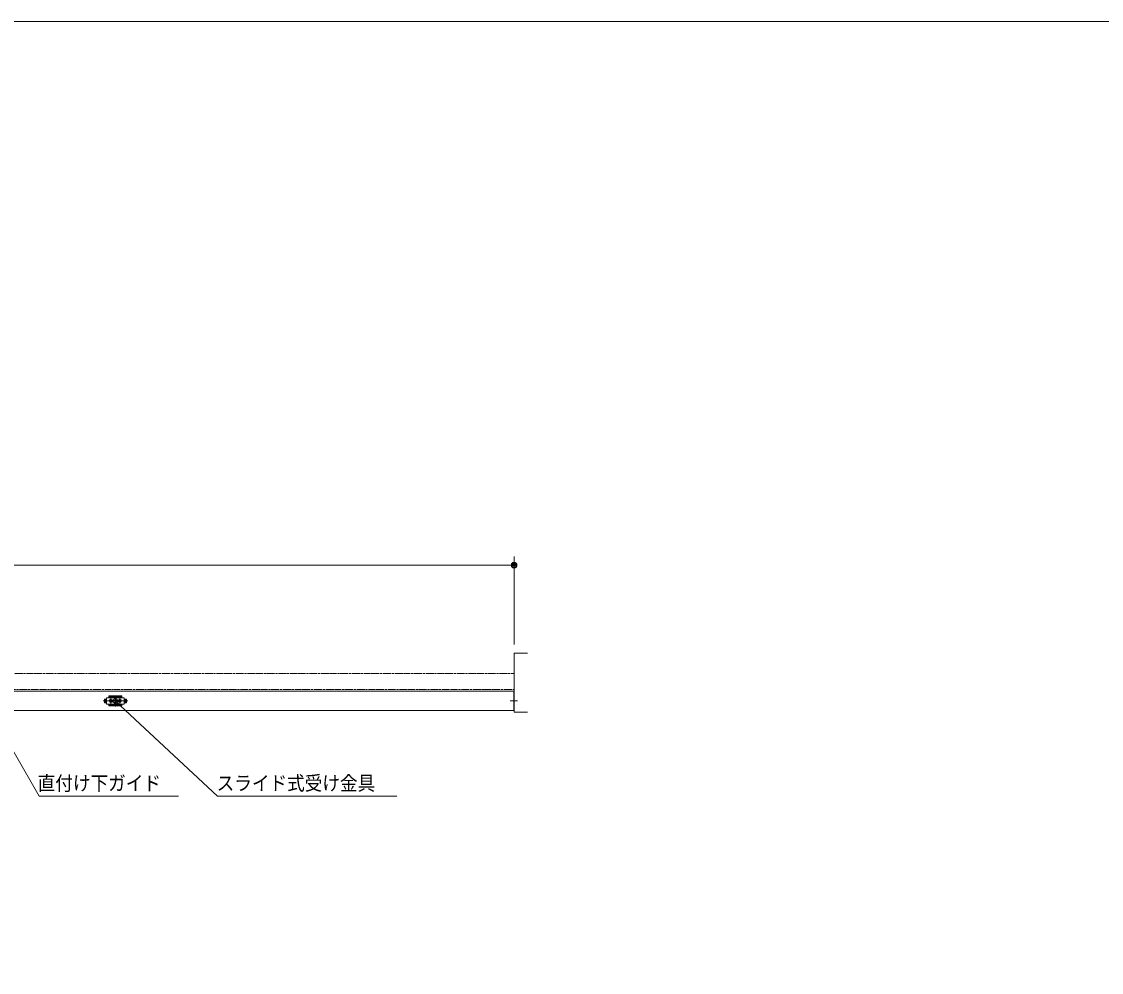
# Model space of a CAD drawing. Units: millimetres, scale not verified. Extents: x -6062 to 6062, y -3045 to 3045.
# Drawn here: x -3221 to -771, y 612 to 2770 of the extents above; entities that cross this region are included whole.
import ezdxf
from ezdxf.enums import TextEntityAlignment as Align

# ---------------------------------------------------------------- set-up
doc = ezdxf.new("R2010")
doc.units = ezdxf.units.MM
doc.header["$LTSCALE"] = 20
doc.linetypes.add('DOUBLE_CHAIN1', pattern=[8.8, 5, -1, 0.6, -0.6, 0.6, -1])
for name, color, linetype, lineweight in [('0-0_3一般', 7, 'Continuous', 9), ('0-1_2寸法-1', 7, 'Continuous', 9), ('0-2_0', 7, 'Continuous', 9), ('0-3_2寸法-3', 7, 'Continuous', 9), ('0-5_1図面枠', 7, 'Continuous', 9)]:
    doc.layers.add(name, color=color, linetype=linetype, lineweight=lineweight)
doc.styles.add('ＭＳ ゴシック', font='')
doc.styles.get('ＭＳ ゴシック').set_extended_font_data('MS Gothic')

# ---------------------------------------------------------------- blocks, each defined once
blk = doc.blocks.new('_Dot')
at = {"layer": '0-2_0'}
for p, q in [((-10, 0), (-20, 0)), ((9.78, 2), (-9.78, 2)), ((7.99, 6), (-7.99, 6)), ((9.16, -3.98), (-9.16, -3.98)), ((6, -7.98), (-6, -7.98))]:
    blk.add_line(p, q, dxfattribs=at)
for points in [[(10, 0), (9.92, 1.25), (9.69, 2.49), (9.3, 3.68), (8.76, 4.82), (8.09, 5.88), (7.29, 6.85), (6.37, 7.71), (5.36, 8.44), (4.26, 9.05), (3.09, 9.51), (1.87, 9.82), (0.63, 9.98), (-0.63, 9.98), (-1.87, 9.82), (-3.09, 9.51), (-4.26, 9.05), (-5.36, 8.44), (-6.37, 7.71), (-7.29, 6.85), (-8.09, 5.88), (-8.76, 4.82), (-9.3, 3.68), (-9.69, 2.49), (-9.92, 1.25), (-10, 0), (0, 0)], [(-10, 0), (-9.92, -1.25), (-9.69, -2.49), (-9.3, -3.68), (-8.76, -4.82), (-8.09, -5.88), (-7.29, -6.85), (-6.37, -7.71), (-5.36, -8.44), (-4.26, -9.05), (-3.09, -9.51), (-1.87, -9.82), (-0.63, -9.98), (0.63, -9.98), (1.87, -9.82), (3.09, -9.51), (4.26, -9.05), (5.36, -8.44), (6.37, -7.71), (7.29, -6.85), (8.09, -5.88), (8.76, -4.82), (9.3, -3.68), (9.69, -2.49), (9.92, -1.25), (10, 0), (0, 0)]]:
    blk.add_lwpolyline(points, close=True, dxfattribs=at)
blk = doc.blocks.new('グループ-39')
at = {"layer": '0-0_3一般'}
for points in [[(-54600, 24040), (-54000, 24040), (-54000, 26720), (-54600, 26720)], [(-5720, 26720), (-6320, 26720), (-6320, 24040), (-5720, 24040)]]:
    blk.add_lwpolyline(points, dxfattribs=at)
blk = doc.blocks.new('グループ-40')
at = {"layer": '0-0_3一般'}
for p, q in [((-23868.3, 24556.9), (-24966.3, 24556.9)), ((-24956.9, 24556.9), (-23858.9, 24556.9)), ((-24820, 24641.9), (-24918, 24641.9)), ((-24918, 24641.9), (-24918, 24471.9)), ((-24918, 24481.9), (-24918, 24631.9)), ((-24820, 24641.9), (-24908, 24641.9)), ((-24894, 24471.9), (-24894, 24641.9)), ((-24848, 24471.9), (-24848, 24641.9)), ((-24844, 24641.9), (-24844, 24471.9)), ((-24820, 24696.9), (-24820, 24416.9)), ((-24820, 24696.9), (-24730, 24696.9)), ((-24820, 24676.9), (-24800, 24696.9)), ((-24820, 24686.9), (-24820, 24641.9)), ((-24820, 24641.9), (-24820, 24471.9)), ((-24030, 24696.9), (-24810, 24696.9)), ((-24497, 24556.9), (-24745, 24556.9)), ((-24555, 24556.9), (-24725, 24556.9)), ((-24720, 24766.1), (-24720, 24776.7)), ((-24720, 24756.1), (-24720, 24766.1)), ((-24720, 24706.9), (-24720, 24756.1)), ((-24720, 24733.9), (-24120, 24733.9)), ((-24710, 24786.7), (-24130, 24786.7)), ((-24710, 24766.1), (-24130, 24766.1)), ((-24576, 24556.9), (-24664, 24556.9)), ((-24636.7, 24562.9), (-24639.8, 24562.9)), ((-24636.7, 24550.9), (-24639.8, 24550.8)), ((-24620, 24433.9), (-24620, 24678.3)), ((-24620, 24661.9), (-24620, 24451.9)), ((-24620, 24512.9), (-24620, 24600.9)), ((-24603.3, 24562.9), (-24600.2, 24562.9)), ((-24603.3, 24550.9), (-24600.2, 24550.8)), ((-24535, 24556.9), (-24555, 24556.9)), ((-24515, 24556.9), (-24535, 24556.9)), ((-24420, 24805.4), (-24420, 24309.2)), ((-24420, 24714.2), (-24420, 24393.1)), ((-24097, 24556.9), (-24345, 24556.9)), ((-24155, 24556.9), (-24325, 24556.9)), ((-24176, 24556.9), (-24264, 24556.9)), ((-24260.1, 24565.5), (-24240.5, 24566.6)), ((-24239.8, 24562.9), (-24260.1, 24565.5)), ((-24239.8, 24550.8), (-24260.1, 24548.3)), ((-24260.1, 24548.3), (-24240.5, 24547.2)), ((-24240.5, 24566.6), (-24233.2, 24570)), ((-24236.7, 24562.9), (-24240.5, 24566.6)), ((-24236.7, 24550.9), (-24240.5, 24547.2)), ((-24240.5, 24547.2), (-24233.2, 24543.7)), ((-24236.7, 24562.9), (-24239.8, 24562.9)), ((-24236.7, 24550.9), (-24239.8, 24550.8)), ((-24229.4, 24566.3), (-24236.7, 24562.9)), ((-24229.4, 24547.5), (-24236.7, 24550.9)), ((-24229.7, 24577.4), (-24233.2, 24570)), ((-24233.2, 24570), (-24229.4, 24566.3)), ((-24233.2, 24543.7), (-24229.4, 24547.5)), ((-24229.7, 24536.4), (-24233.2, 24543.7)), ((-24228.6, 24597.1), (-24229.7, 24577.4)), ((-24226, 24573.6), (-24229.7, 24577.4)), ((-24226, 24540.1), (-24229.7, 24536.4)), ((-24228.6, 24516.7), (-24229.7, 24536.4)), ((-24229.4, 24566.3), (-24226, 24573.6)), ((-24229.4, 24547.5), (-24226, 24540.1)), ((-24226.1, 24576.7), (-24228.6, 24597.1)), ((-24226.1, 24537.1), (-24228.6, 24516.7)), ((-24226, 24573.6), (-24226.1, 24576.7)), ((-24226, 24540.1), (-24226.1, 24537.1)), ((-24220, 24433.9), (-24220, 24678.3)), ((-24220, 24661.9), (-24220, 24451.9)), ((-24220, 24633.4), (-24220, 24481.5)), ((-24220, 24512.9), (-24220, 24600.9)), ((-24214, 24573.6), (-24210.3, 24577.4)), ((-24214, 24573.6), (-24213.9, 24576.7)), ((-24210.6, 24566.3), (-24214, 24573.6)), ((-24210.6, 24547.5), (-24214, 24540.1)), ((-24214, 24540.1), (-24213.9, 24537.1)), ((-24214, 24540.1), (-24210.3, 24536.4)), ((-24213.9, 24576.7), (-24211.4, 24597.1)), ((-24213.9, 24537.1), (-24211.4, 24516.7)), ((-24211.4, 24597.1), (-24210.3, 24577.4)), ((-24211.4, 24516.7), (-24210.3, 24536.4)), ((-24206.8, 24570), (-24210.6, 24566.3)), ((-24210.6, 24566.3), (-24203.3, 24562.9)), ((-24210.6, 24547.5), (-24203.3, 24550.9)), ((-24206.8, 24543.7), (-24210.6, 24547.5)), ((-24210.3, 24577.4), (-24206.8, 24570)), ((-24210.3, 24536.4), (-24206.8, 24543.7)), ((-24199.5, 24566.6), (-24206.8, 24570)), ((-24199.5, 24547.2), (-24206.8, 24543.7)), ((-24203.3, 24562.9), (-24199.5, 24566.6)), ((-24203.3, 24562.9), (-24200.2, 24562.9)), ((-24203.3, 24550.9), (-24200.2, 24550.8)), ((-24203.3, 24550.9), (-24199.5, 24547.2)), ((-24200.2, 24562.9), (-24179.9, 24565.5)), ((-24200.2, 24550.8), (-24179.9, 24548.3)), ((-24179.9, 24565.5), (-24199.5, 24566.6)), ((-24179.9, 24548.3), (-24199.5, 24547.2)), ((-24135, 24556.9), (-24155, 24556.9)), ((-24115, 24556.9), (-24135, 24556.9)), ((-24120, 24756.1), (-24120, 24776.7)), ((-24120, 24756.1), (-24120, 24706.9)), ((-24110, 24696.9), (-24020, 24696.9)), ((-24040, 24696.9), (-24020, 24676.9)), ((-24020, 24696.9), (-24020, 24641.9)), ((-24020, 24416.9), (-24020, 24696.9)), ((-24020, 24641.9), (-24020, 24686.9)), ((-23922, 24641.9), (-24020, 24641.9)), ((-24020, 24471.9), (-24020, 24641.9)), ((-24020, 24641.9), (-23932, 24641.9)), ((-23996, 24471.9), (-23996, 24641.9)), ((-23992, 24641.9), (-23992, 24471.9)), ((-23946, 24641.9), (-23946, 24471.9)), ((-23922, 24471.9), (-23922, 24641.9)), ((-23922, 24631.9), (-23922, 24481.9)), ((-6502.2, 24556.9), (-6162.2, 24556.9)), ((-6330, 24116.9), (-53990, 24116.9)), ((-24918, 24471.9), (-24820, 24471.9)), ((-24908, 24471.9), (-24820, 24471.9)), ((-24820, 24471.9), (-24820, 24426.9)), ((-24800, 24416.9), (-24820, 24436.9)), ((-24730, 24416.9), (-24820, 24416.9)), ((-24810, 24416.9), (-24030, 24416.9)), ((-24720, 24357.7), (-24720, 24406.9)), ((-24120, 24379.9), (-24720, 24379.9)), ((-24720, 24357.7), (-24720, 24347.7)), ((-24720, 24337.1), (-24720, 24347.7)), ((-24130, 24347.7), (-24710, 24347.7)), ((-24130, 24327.1), (-24710, 24327.1)), ((-24120, 24406.9), (-24120, 24357.7)), ((-24120, 24357.7), (-24120, 24347.7)), ((-24120, 24347.7), (-24120, 24337.1)), ((-24020, 24416.9), (-24110, 24416.9)), ((-24020, 24436.9), (-24040, 24416.9)), ((-24020, 24471.9), (-23922, 24471.9)), ((-24020, 24426.9), (-24020, 24471.9)), ((-24020, 24471.9), (-24020, 24416.9)), ((-23932, 24471.9), (-24020, 24471.9))]:
    blk.add_line(p, q, dxfattribs=at)
at = {"layer": '0-0_3一般', "linetype": 'DOUBLE_CHAIN1'}
blk.add_lwpolyline([(-6320, 25796.9), (-30320, 25796.9), (-30320, 25076.9), (-6320, 25076.9)], dxfattribs=at)
at = {"layer": '0-0_3一般'}
for points in [[(-6330, 24116.9), (-6330, 24996.9), (-53990, 24996.9), (-53990, 24116.9)], [(-24639.8, 24562.9), (-24660.1, 24565.5), (-24640.5, 24566.6)], [(-24639.8, 24550.8), (-24660.1, 24548.3), (-24640.5, 24547.2)], [(-24629.4, 24547.5), (-24636.7, 24550.9), (-24640.5, 24547.2), (-24633.2, 24543.7)], [(-24629.4, 24566.3), (-24626, 24573.6), (-24629.7, 24577.4), (-24633.2, 24570)], [(-24626, 24573.6), (-24626.1, 24576.7), (-24628.6, 24597.1), (-24629.7, 24577.4)], [(-24626, 24540.1), (-24626.1, 24537.1), (-24628.6, 24516.7), (-24629.7, 24536.4)], [(-24614, 24573.6), (-24613.9, 24576.7), (-24611.4, 24597.1), (-24610.3, 24577.4)], [(-24610.6, 24547.5), (-24614, 24540.1), (-24610.3, 24536.4), (-24606.8, 24543.7)], [(-24614, 24540.1), (-24613.9, 24537.1), (-24611.4, 24516.7), (-24610.3, 24536.4)], [(-24610.6, 24566.3), (-24603.3, 24562.9), (-24599.5, 24566.6), (-24606.8, 24570)], [(-24600.2, 24562.9), (-24579.9, 24565.5), (-24599.5, 24566.6)], [(-24600.2, 24550.8), (-24579.9, 24548.3), (-24599.5, 24547.2)]]:
    blk.add_lwpolyline(points, dxfattribs=at)
for points in [[(-24629.4, 24566.3), (-24636.7, 24562.9), (-24640.5, 24566.6), (-24633.2, 24570)], [(-24629.4, 24547.5), (-24626, 24540.1), (-24629.7, 24536.4), (-24633.2, 24543.7)], [(-24610.6, 24566.3), (-24614, 24573.6), (-24610.3, 24577.4), (-24606.8, 24570)], [(-24610.6, 24547.5), (-24603.3, 24550.9), (-24599.5, 24547.2), (-24606.8, 24543.7)]]:
    blk.add_lwpolyline(points, close=True, dxfattribs=at)
for centre, radius in [((-24620, 24556.9), 75), ((-24620, 24556.9), 65), ((-24620, 24556.9), 42), ((-24620, 24556.9), 40), ((-24620, 24556.9), 40), ((-24620, 24556.9), 32.4), ((-24620, 24556.9), 30), ((-24220, 24556.9), 75), ((-24220, 24556.9), 65), ((-24220, 24556.9), 42), ((-24220, 24556.9), 40), ((-24220, 24556.9), 40), ((-24220, 24556.9), 32.4), ((-24220, 24556.9), 30)]:
    blk.add_circle(centre, radius, dxfattribs=at)
for centre, radius, start, end in [((-24908, 24631.9), 10, 90, 180), ((-24810, 24686.9), 10, 90, 180), ((-24730, 24706.9), 10, 270, 0), ((-24710, 24776.7), 10, 90, 180), ((-24710, 24756.1), 10, 90, 180), ((-24615, 24556.9), 46, 169.19486, 180), ((-24615, 24556.9), 46, 180, 190.80514), ((-24620, 24556.9), 20.7, 162.98773, 197.01227), ((-24620, 24551.9), 46, 79.19486, 100.80514), ((-24620, 24561.8), 46, 259.19486, 280.80514), ((-24620, 24556.9), 20.7, 72.98773, 107.01227), ((-24620, 24556.9), 20.7, 252.98773, 287.01227), ((-24620, 24556.9), 20.7, 342.98773, 17.01227), ((-24625, 24556.9), 46, 0, 10.80514), ((-24625, 24556.9), 46, 349.19486, 0), ((-24215, 24556.9), 46, 169.19486, 180), ((-24215, 24556.9), 46, 180, 190.80514), ((-24220, 24556.9), 20.7, 162.98773, 197.01227), ((-24220, 24551.9), 46, 79.19486, 100.80514), ((-24220, 24561.8), 46, 259.19486, 280.80514), ((-24220, 24556.9), 20.7, 72.98773, 107.01227), ((-24220, 24556.9), 20.7, 252.98773, 287.01227), ((-24220, 24556.9), 20.7, 342.98773, 17.01227), ((-24225, 24556.9), 46, 0, 10.80514), ((-24225, 24556.9), 46, 349.19486, 0), ((-24130, 24776.7), 10, 0, 90), ((-24130, 24756.1), 10, 0, 90), ((-24110, 24706.9), 10, 180, 270), ((-24030, 24686.9), 10, 0, 90), ((-23932, 24631.9), 10, 0, 90), ((-24908, 24481.9), 10, 180, 270), ((-24810, 24426.9), 10, 180, 270), ((-24730, 24406.9), 10, 0, 90), ((-24710, 24357.7), 10, 180, 270), ((-24710, 24337.1), 10, 180, 270), ((-24130, 24357.7), 10, 270, 0), ((-24130, 24337.1), 10, 270, 0), ((-24110, 24406.9), 10, 90, 180), ((-24030, 24426.9), 10, 270, 0), ((-23932, 24481.9), 10, 270, 0)]:
    blk.add_arc(centre, radius, start, end, dxfattribs=at)
blk = doc.blocks.new('グループ-41')
at = {"layer": '0-0_3一般'}
for name in ['グループ-39', 'グループ-40']:
    blk.add_blockref(name, (0, 0), dxfattribs=at)
blk = doc.blocks.new('グループ-47')
at = {"layer": '0-5_1図面枠'}
blk.add_lwpolyline([(-80000, 55400), (80000, 55400), (80000, -55400), (-80000, -55400)], close=True, dxfattribs=at)
blk = doc.blocks.new('図面枠')
at = {"layer": '0-5_1図面枠'}
blk.add_blockref('グループ-47', (0, 0), dxfattribs=at)

msp = doc.modelspace()

# ---------------------------------------------------------------- linework, layer by layer
at = {"layer": '0-1_2寸法-1'}
for p, q in [((-2103.5, 1356), (-2103.5, 1556)), ((-2116.21, 1536), (-4474.79, 1536))]:
    msp.add_line(p, q, dxfattribs=at)
at = {"layer": '0-3_2寸法-3'}
for p, q in [((-3003.6, 1228.68), (-3013.4, 1228.68)), ((-3008.31, 1232.68), (-3008.69, 1232.68)), ((-3008.31, 1232.68), (-3008.69, 1232.68)), ((-3004.5, 1224.68), (-3012.5, 1224.68))]:
    msp.add_line(p, q, dxfattribs=at)
for points in [[(-3008.5, 1227.68), (-2776.59, 1011.84), (-2369.71, 1011.84)], [(-3295.55, 1209.84), (-3181.23, 1011.84), (-2865.22, 1011.84)]]:
    msp.add_lwpolyline(points, dxfattribs=at)
msp.add_circle((-3008.5, 1227.68), 5.01, dxfattribs=at)
msp.add_circle((-3008.5, 1227.68), 5.01, dxfattribs=at)

# ---------------------------------------------------------------- block references
at = {"layer": '0-0_3一般', "xscale": 0.05, "yscale": 0.05}
msp.add_blockref('グループ-41', (-1787.5, 0), dxfattribs=at)
at = {"layer": '0-1_2寸法-1', "xscale": 0.6356201, "yscale": 0.6356201}
msp.add_blockref('_Dot', (-2103.5, 1536), dxfattribs=at)
at = {"layer": '0-5_1図面枠', "xscale": 0.05, "yscale": 0.05}
msp.add_blockref('図面枠', (-1787.5, 0), dxfattribs=at)

# ---------------------------------------------------------------- texts
at = {"layer": '0-3_2寸法-3', "style": 'ＭＳ ゴシック', "width": 0.9}
for s, p in [('直付け下ガイド', (-3184.68, 1015.02)), ('スライド式受け金具', (-2778.52, 1015.19))]:
    msp.add_text(s, height=32.55, dxfattribs=at).set_placement(p, align=Align.BOTTOM_LEFT)

doc.saveas('drawing.dxf')
